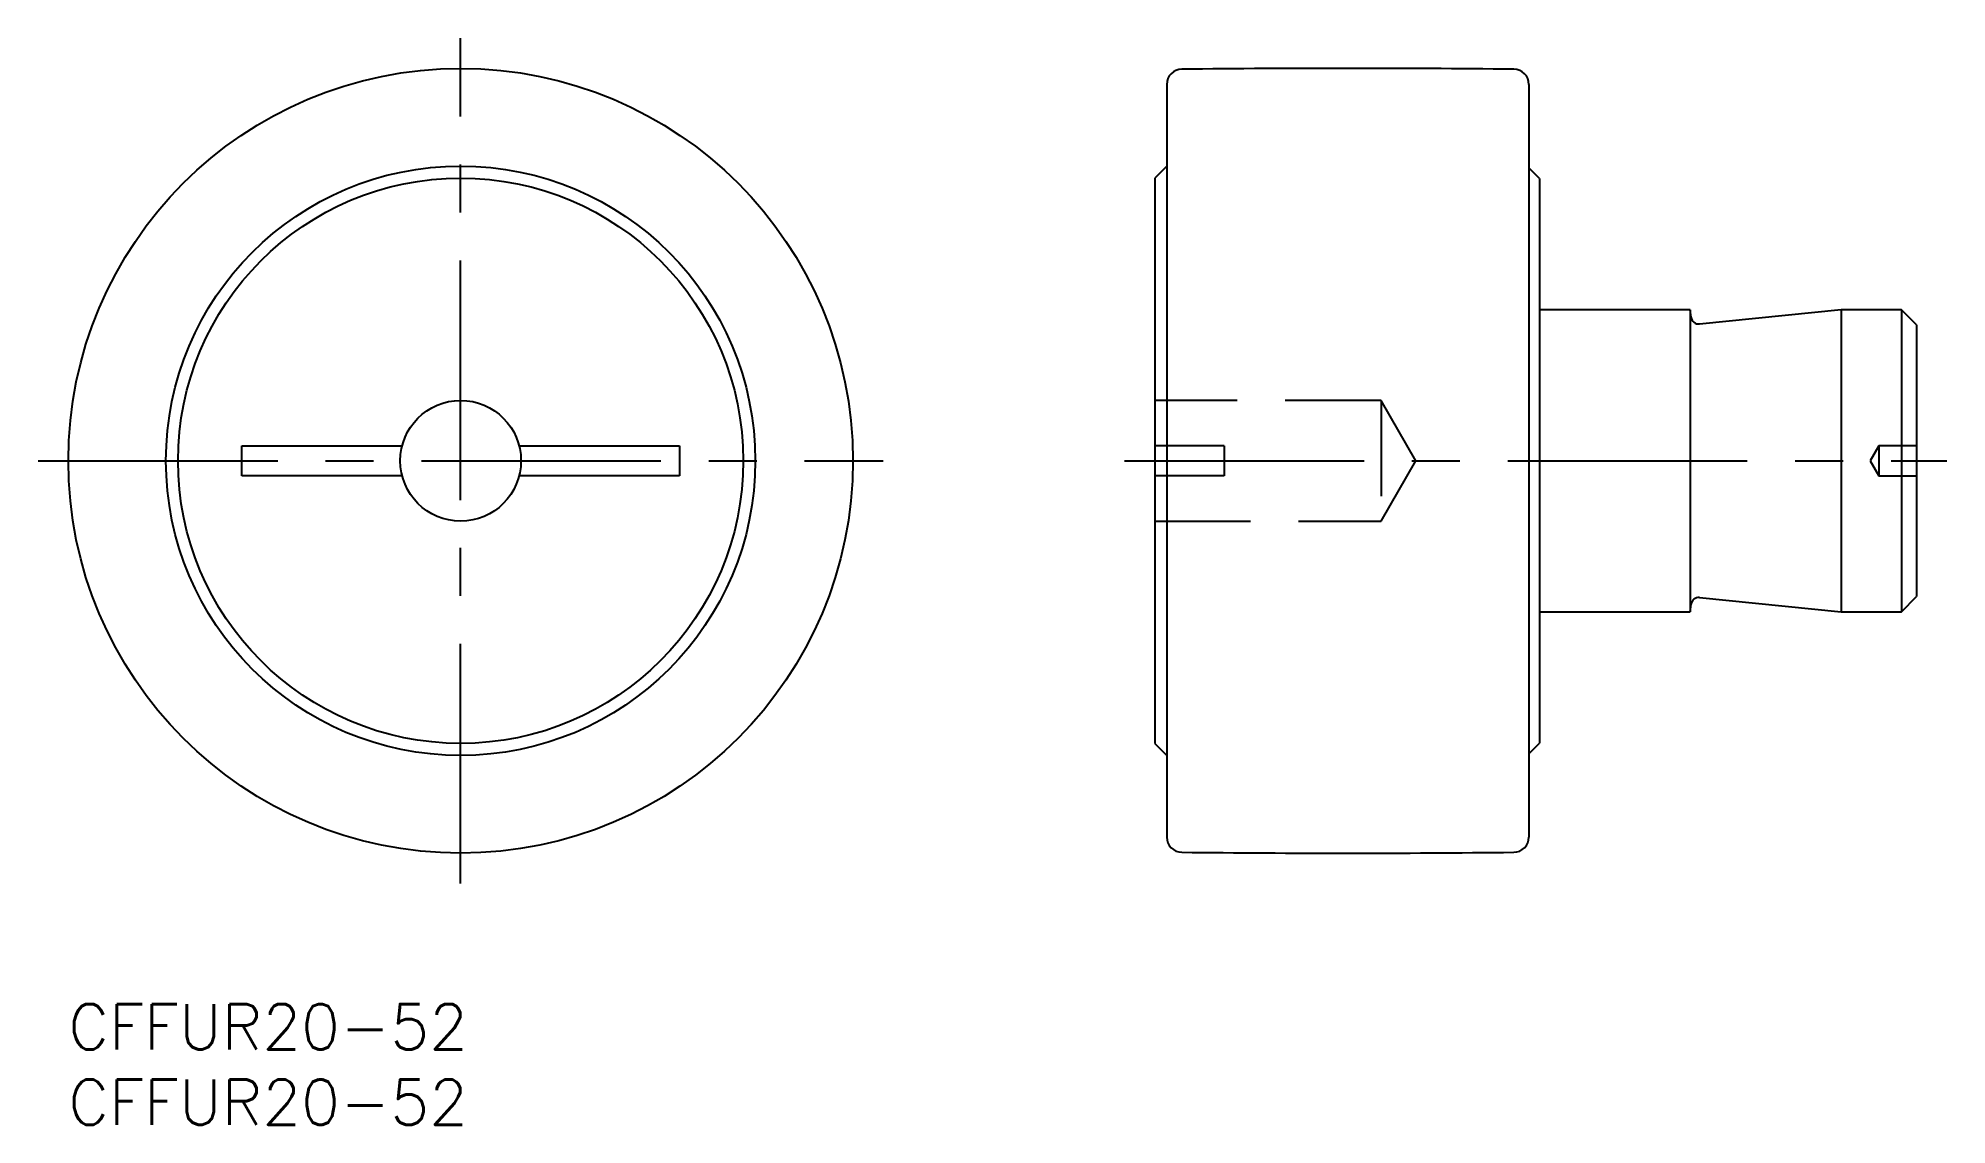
# Model space of a CAD drawing. Extents: x -2 to 124, y -8 to 64.
import ezdxf

# ---------------------------------------------------------------- set-up
doc = ezdxf.new("R2010")
doc.units = 0
doc.header["$LTSCALE"] = 0.5
doc.linetypes.add('CENTER', pattern=[50.8, 31.75, -6.35, 6.35, -6.35])
doc.linetypes.add('DASHED', pattern=[19.05, 12.7, -6.35])
for name, color, linetype in [('MSM_CENTER', 1, 'CENTER'), ('MSM_CONTINUOUS', 7, 'CONTINUOUS'), ('MSM_DASHED', 4, 'DASHED'), ('MSM_PART_NUMBER', 7, 'CONTINUOUS')]:
    doc.layers.add(name, color=color, linetype=linetype)
doc.styles.get("Standard").update_dxf_attribs({"font": 'txt.shx', "height": 3, "bigfont": 'bigfont.shx'})

# ---------------------------------------------------------------- blocks, each defined once
blk = doc.blocks.new('*U15')
at = {"layer": 'MSM_PART_NUMBER'}
blk.add_text('CFFUR20-52', height=3, dxfattribs=at).set_placement((0, -3))
blk = doc.blocks.new('*U16')
at = {"layer": 'MSM_PART_NUMBER'}
blk.add_text('CFFUR20-52', height=3, dxfattribs=at).set_placement((0, -8))

msp = doc.modelspace()

# ---------------------------------------------------------------- linework, layer by layer
at = {"layer": 'MSM_CENTER'}
for p, q in [((26, 8), (26, 64)), ((-2, 36), (54, 36)), ((70, 36), (124.5, 36))]:
    msp.add_line(p, q, dxfattribs=at)
at = {"layer": 'MSM_CONTINUOUS'}
for p, q in [((72.8, 60.94), (72.8, 11.06)), ((96.8, 60.94), (96.8, 11.06)), ((72.8, 55.52), (72, 54.72)), ((72, 54.72), (72, 17.27)), ((97.5, 54.71), (96.8, 55.41)), ((97.5, 54.71), (97.5, 17.29)), ((107.5, 46), (97.5, 46)), ((107.55, 45.51), (107.5, 46)), ((107.5, 46), (107.5, 26)), ((117.5, 46), (108.1, 45.06)), ((121.5, 46), (117.5, 46)), ((117.5, 46), (117.5, 26)), ((122.5, 45), (121.5, 46)), ((121.5, 46), (121.5, 26)), ((122.5, 45), (122.5, 27)), ((11.5, 35), (11.5, 37)), ((11.5, 37), (22.13, 37)), ((29.87, 37), (40.5, 37)), ((40.5, 37), (40.5, 35)), ((22.13, 35), (11.5, 35)), ((40.5, 35), (29.87, 35)), ((108.1, 26.94), (117.5, 26)), ((121.5, 26), (122.5, 27)), ((97.5, 26), (107.5, 26)), ((107.5, 26), (107.55, 26.49)), ((117.5, 26), (121.5, 26)), ((72, 17.27), (72.8, 16.48)), ((96.8, 16.59), (97.5, 17.29))]:
    msp.add_line(p, q, dxfattribs=at)
for radius in [26, 19.53, 18.73, 4]:
    msp.add_circle((26, 36), radius, dxfattribs=at)
for centre, radius, start, end in [((84.8, -938), 1000, 89.3691, 90.6309), ((73.8, 60.94), 1, 90.6309, 180), ((95.8, 60.94), 1, 0, 89.3691), ((108.05, 45.56), 0.5, 185.7106, 275.7106), ((108.05, 26.44), 0.5, 84.2894, 174.2894), ((73.8, 11.06), 1, 180, 269.3691), ((95.8, 11.06), 1, 270.6309, 0), ((84.8, 1010), 1000, 269.3691, 270.6309)]:
    msp.add_arc(centre, radius, start, end, dxfattribs=at)
at = {"layer": 'MSM_DASHED'}
for p, q in [((87, 40), (72, 40)), ((89.31, 36), (87, 40)), ((87, 40), (87, 32)), ((76.6, 37), (72, 37)), ((76.6, 37), (76.6, 35)), ((120, 37), (119.42, 36)), ((122.5, 37), (120, 37)), ((120, 37), (120, 35)), ((87, 32), (89.31, 36)), ((119.42, 36), (120, 35)), ((76.6, 35), (72, 35)), ((120, 35), (122.5, 35)), ((72, 32), (87, 32))]:
    msp.add_line(p, q, dxfattribs=at)

# ---------------------------------------------------------------- block references
at = {"layer": 'MSM_CONTINUOUS'}
for name in ['*U15', '*U16']:
    msp.add_blockref(name, (0, 0), dxfattribs=at)

doc.saveas('drawing.dxf')
